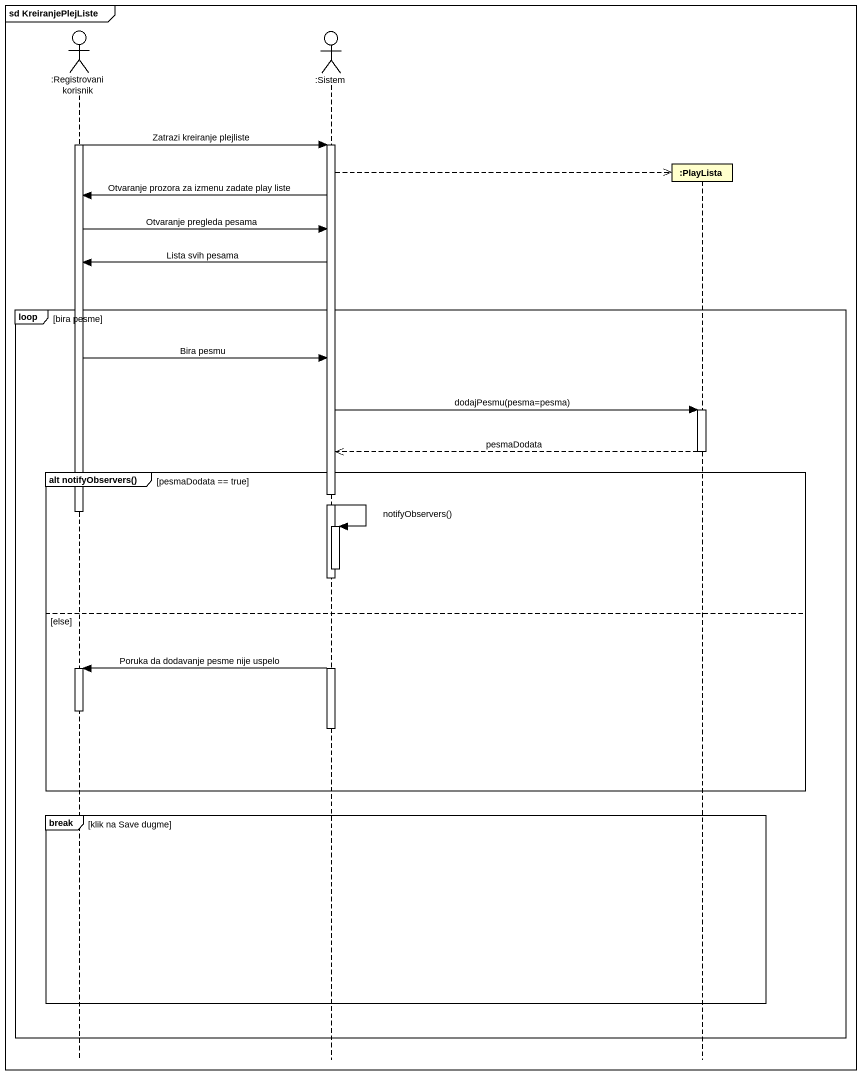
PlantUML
@startuml
mainframe sd KreiranjePlejListe
hide footbox
actor ":Registrovani korisnik" as Registrovani_korisnik
actor ":Sistem" as Sistem
participant ":PlayLista" as PlayLista

activate Registrovani_korisnik
Registrovani_korisnik -> Sistem : Zatrazi kreiranje plejliste
activate Sistem
Sistem -->> PlayLista **
Sistem -> Registrovani_korisnik : Otvaranje prozora za izmenu zadate play liste
Registrovani_korisnik -> Sistem : Otvaranje pregleda pesama
Sistem -> Registrovani_korisnik : Lista svih pesama
loop bira pesme
  Registrovani_korisnik -> Sistem : Bira pesmu
  Sistem -> PlayLista : dodajPesmu(pesma=pesma)
  activate PlayLista
  PlayLista -->> Sistem : pesmaDodata
  deactivate PlayLista
  group alt notifyObservers() [pesmaDodata == true]
    deactivate Registrovani_korisnik
    Sistem -> Sistem : notifyObservers()
    activate Sistem
    deactivate Sistem
  else else
    Sistem -> Registrovani_korisnik : Poruka da dodavanje pesme nije uspelo
    activate Registrovani_korisnik
    deactivate Registrovani_korisnik
    deactivate Sistem
  end
  break klik na Save dugme
  end
end
@enduml
